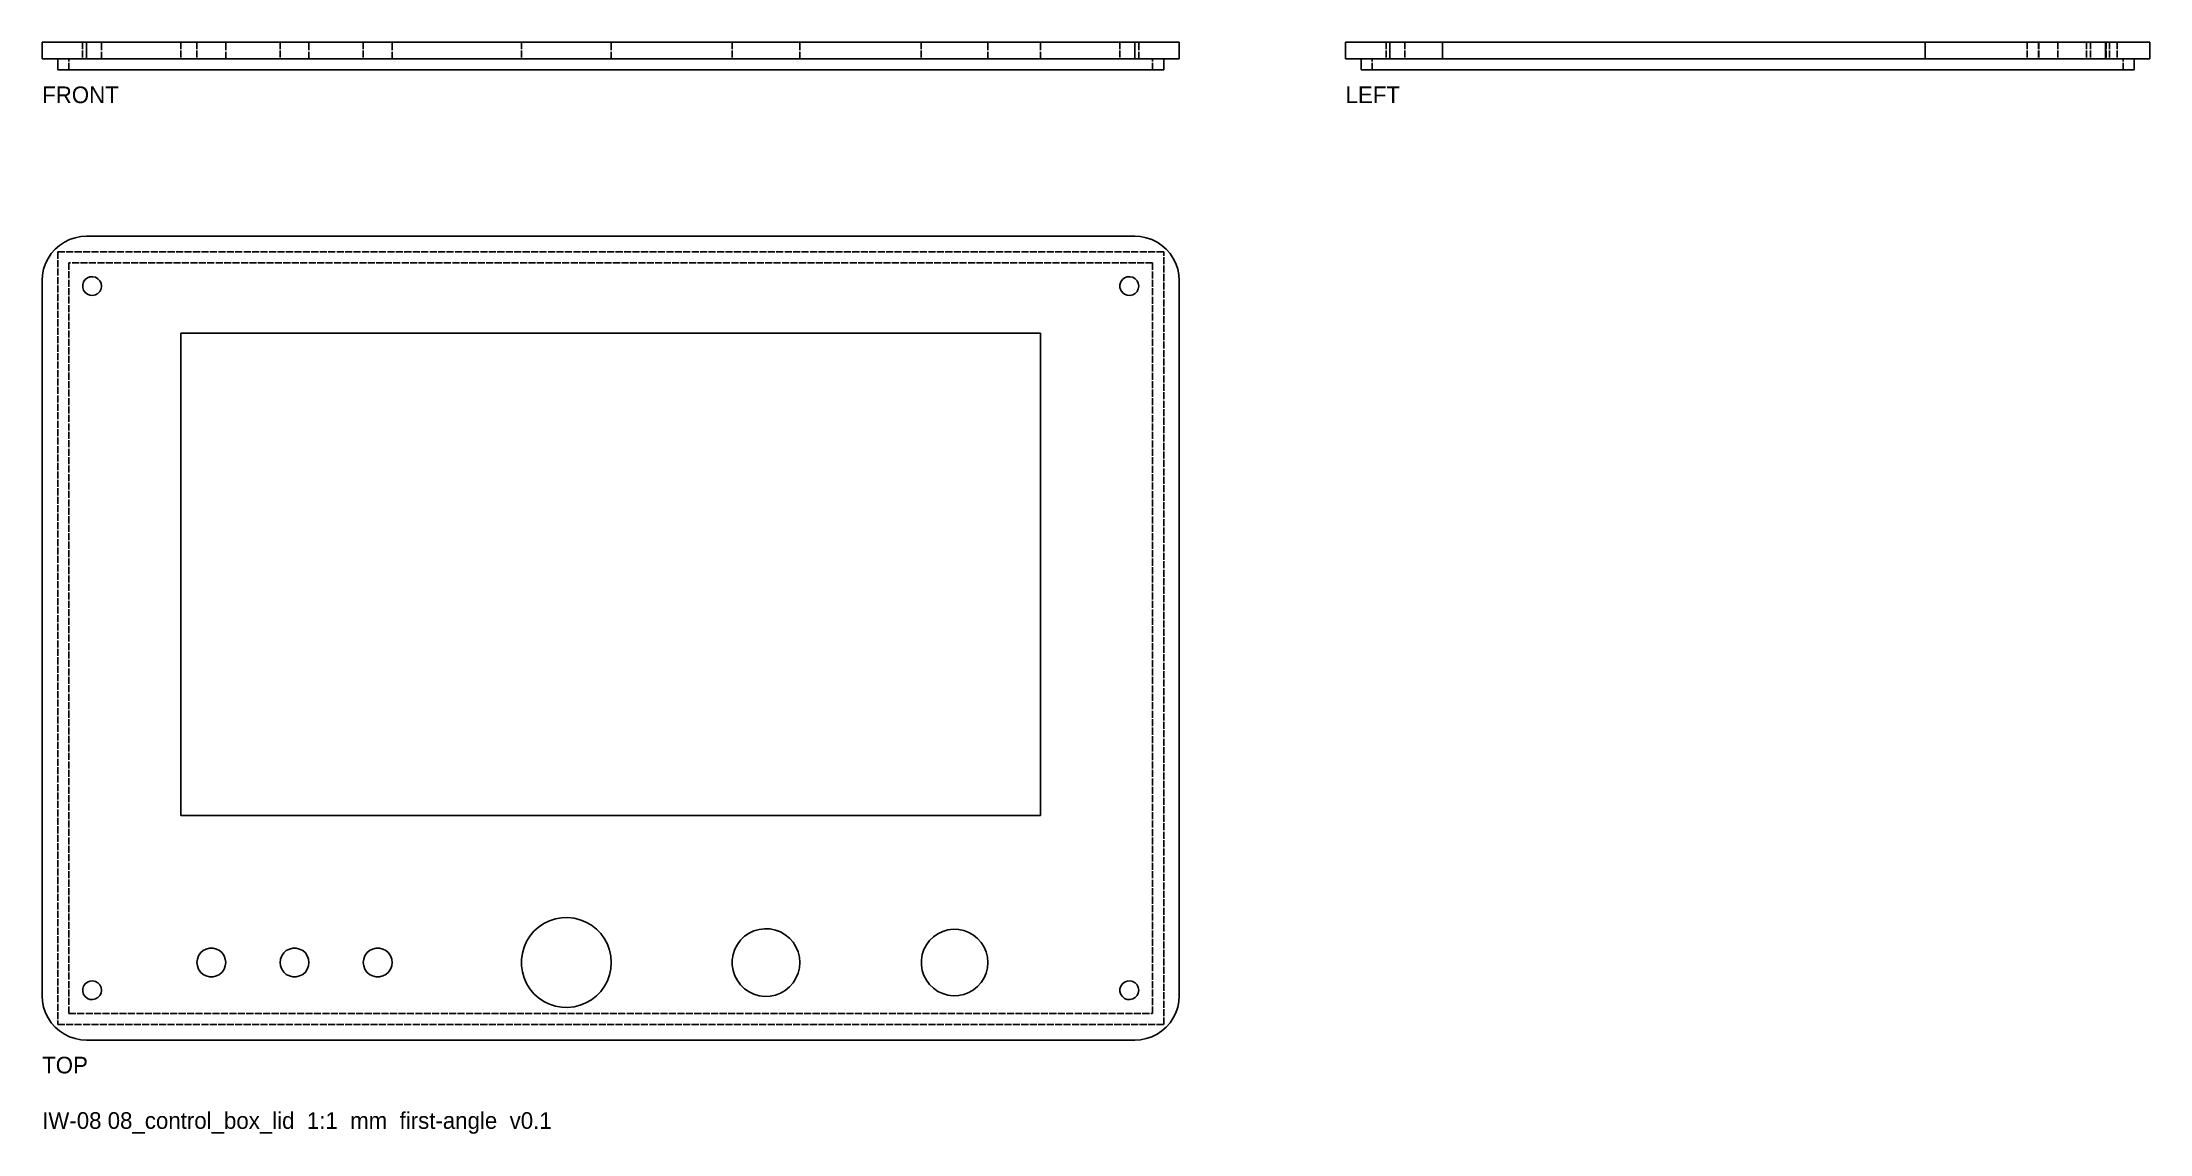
# Model space of a CAD drawing. Header units: millimetres. Extents: x 0 to 380, y -17 to 180.
import ezdxf

# ---------------------------------------------------------------- set-up
doc = ezdxf.new("R2010")
doc.units = ezdxf.units.MM
doc.linetypes.add('DASHED', pattern=[1.524, 1.27, -0.254])
for name, color, linetype in [('HIDDEN', 8, 'DASHED'), ('TEXT', 3, 'Continuous'), ('VISIBLE', 7, 'Continuous')]:
    doc.layers.add(name, color=color, linetype=linetype)

msp = doc.modelspace()

# ---------------------------------------------------------------- linework, layer by layer
at = {"layer": 'HIDDEN'}
for points in [[(0, 177), (0, 180)], [(0, 180), (0.05, 180), (0.2, 180), (0.45, 180), (0.79, 180), (1.23, 180), (1.75, 180), (2.34, 180), (3.01, 180), (3.74, 180), (4.53, 180), (5.36, 180), (6.22, 180), (7.1, 180), (8, 180)], [(10.7, 180), (10.66, 180), (10.53, 180), (10.33, 180), (10.06, 180), (9.74, 180), (9.38, 180), (9, 180), (8.62, 180), (8.26, 180), (7.94, 180), (7.67, 180), (7.47, 180), (7.34, 180), (7.3, 180)], [(7.3, 180), (7.34, 180), (7.47, 180), (7.67, 180), (7.94, 180), (8.26, 180), (8.62, 180), (9, 180), (9.38, 180), (9.74, 180), (10.06, 180), (10.33, 180), (10.53, 180), (10.66, 180), (10.7, 180)], [(10.7, 180), (10.66, 180), (10.53, 180), (10.33, 180), (10.06, 180), (9.74, 180), (9.38, 180), (9, 180), (8.62, 180), (8.26, 180), (7.94, 180), (7.67, 180), (7.47, 180), (7.34, 180), (7.3, 180)], [(7.3, 180), (7.34, 180), (7.47, 180), (7.67, 180), (7.94, 180), (8.26, 180), (8.62, 180), (9, 180), (9.38, 180), (9.74, 180), (10.06, 180), (10.33, 180), (10.53, 180), (10.66, 180), (10.7, 180)], [(7.3, 180), (7.3, 177)], [(7.3, 180), (7.3, 177)], [(8, 180), (197, 180)], [(10.7, 177), (10.7, 180)], [(10.7, 177), (10.7, 180)], [(25, 180), (180, 180)], [(180, 180), (25, 180)], [(25, 180), (25, 177)], [(25, 180), (25, 177)], [(33.1, 180), (33.03, 180), (32.84, 180), (32.53, 180), (32.12, 180), (31.63, 180), (31.08, 180), (30.5, 180), (29.92, 180), (29.37, 180), (28.88, 180), (28.47, 180), (28.16, 180), (27.97, 180), (27.9, 180)], [(27.9, 180), (27.97, 180), (28.16, 180), (28.47, 180), (28.88, 180), (29.37, 180), (29.92, 180), (30.5, 180), (31.08, 180), (31.63, 180), (32.12, 180), (32.53, 180), (32.84, 180), (33.03, 180), (33.1, 180)], [(27.9, 180), (27.9, 177)], [(33.1, 177), (33.1, 180)], [(48.1, 180), (48.03, 180), (47.84, 180), (47.53, 180), (47.12, 180), (46.63, 180), (46.08, 180), (45.5, 180), (44.92, 180), (44.37, 180), (43.88, 180), (43.47, 180), (43.16, 180), (42.97, 180), (42.9, 180)], [(42.9, 180), (42.97, 180), (43.16, 180), (43.47, 180), (43.88, 180), (44.37, 180), (44.92, 180), (45.5, 180), (46.08, 180), (46.63, 180), (47.12, 180), (47.53, 180), (47.84, 180), (48.03, 180), (48.1, 180)], [(42.9, 180), (42.9, 177)], [(48.1, 177), (48.1, 180)], [(63.1, 180), (63.03, 180), (62.84, 180), (62.53, 180), (62.12, 180), (61.63, 180), (61.08, 180), (60.5, 180), (59.92, 180), (59.37, 180), (58.88, 180), (58.47, 180), (58.16, 180), (57.97, 180), (57.9, 180)], [(57.9, 180), (57.97, 180), (58.16, 180), (58.47, 180), (58.88, 180), (59.37, 180), (59.92, 180), (60.5, 180), (61.08, 180), (61.63, 180), (62.12, 180), (62.53, 180), (62.84, 180), (63.03, 180), (63.1, 180)], [(57.9, 180), (57.9, 177)], [(63.1, 177), (63.1, 180)], [(102.6, 180), (102.4, 180), (101.8, 180), (100.83, 180), (99.55, 180), (98.01, 180), (96.3, 180), (94.5, 180), (92.7, 180), (90.99, 180), (89.45, 180), (88.17, 180), (87.2, 180), (86.6, 180), (86.4, 180)], [(86.4, 180), (86.6, 180), (87.2, 180), (88.17, 180), (89.45, 180), (90.99, 180), (92.7, 180), (94.5, 180), (96.3, 180), (98.01, 180), (99.55, 180), (100.83, 180), (101.8, 180), (102.4, 180), (102.6, 180)], [(86.4, 180), (86.4, 177)], [(102.6, 177), (102.6, 180)], [(136.6, 180), (136.45, 180), (136, 180), (135.27, 180), (134.3, 180), (133.15, 180), (131.86, 180), (130.5, 180), (129.14, 180), (127.85, 180), (126.7, 180), (125.73, 180), (125, 180), (124.55, 180), (124.4, 180)], [(124.4, 180), (124.55, 180), (125, 180), (125.73, 180), (126.7, 180), (127.85, 180), (129.14, 180), (130.5, 180), (131.86, 180), (133.15, 180), (134.3, 180), (135.27, 180), (136, 180), (136.45, 180), (136.6, 180)], [(124.4, 180), (124.4, 177)], [(136.6, 177), (136.6, 180)], [(170.5, 180), (170.35, 180), (169.91, 180), (169.19, 180), (168.24, 180), (167.1, 180), (165.84, 180), (164.5, 180), (163.16, 180), (161.9, 180), (160.76, 180), (159.81, 180), (159.09, 180), (158.65, 180), (158.5, 180)], [(158.5, 180), (158.65, 180), (159.09, 180), (159.81, 180), (160.76, 180), (161.9, 180), (163.16, 180), (164.5, 180), (165.84, 180), (167.1, 180), (168.24, 180), (169.19, 180), (169.91, 180), (170.35, 180), (170.5, 180)], [(158.5, 180), (158.5, 177)], [(170.5, 177), (170.5, 180)], [(180, 177), (180, 180)], [(180, 177), (180, 180)], [(197.7, 180), (197.66, 180), (197.53, 180), (197.33, 180), (197.06, 180), (196.74, 180), (196.38, 180), (196, 180), (195.62, 180), (195.26, 180), (194.94, 180), (194.67, 180), (194.47, 180), (194.34, 180), (194.3, 180)], [(194.3, 180), (194.34, 180), (194.47, 180), (194.67, 180), (194.94, 180), (195.26, 180), (195.62, 180), (196, 180), (196.38, 180), (196.74, 180), (197.06, 180), (197.33, 180), (197.53, 180), (197.66, 180), (197.7, 180)], [(197.7, 180), (197.66, 180), (197.53, 180), (197.33, 180), (197.06, 180), (196.74, 180), (196.38, 180), (196, 180), (195.62, 180), (195.26, 180), (194.94, 180), (194.67, 180), (194.47, 180), (194.34, 180), (194.3, 180)], [(194.3, 180), (194.34, 180), (194.47, 180), (194.67, 180), (194.94, 180), (195.26, 180), (195.62, 180), (196, 180), (196.38, 180), (196.74, 180), (197.06, 180), (197.33, 180), (197.53, 180), (197.66, 180), (197.7, 180)], [(194.3, 180), (194.3, 177)], [(194.3, 180), (194.3, 177)], [(205, 180), (204.95, 180), (204.8, 180), (204.55, 180), (204.21, 180), (203.77, 180), (203.25, 180), (202.66, 180), (201.99, 180), (201.26, 180), (200.47, 180), (199.64, 180), (198.78, 180), (197.9, 180), (197, 180)], [(197.7, 177), (197.7, 180)], [(197.7, 177), (197.7, 180)], [(205, 177), (205, 180)], [(243, 180), (242.1, 180), (241.22, 180), (240.36, 180), (239.53, 180), (238.74, 180), (238.01, 180), (237.34, 180), (236.75, 180), (236.23, 180), (235.79, 180), (235.45, 180), (235.2, 180), (235.05, 180), (235, 180)], [(235, 177), (235, 180)], [(245.7, 180), (245.66, 180), (245.53, 180), (245.33, 180), (245.06, 180), (244.74, 180), (244.38, 180), (244, 180), (243.62, 180), (243.26, 180), (242.94, 180), (242.67, 180), (242.47, 180), (242.34, 180), (242.3, 180)], [(242.3, 180), (242.31, 180), (242.34, 180), (242.4, 180), (242.47, 180), (242.56, 180), (242.67, 180), (242.8, 180), (242.94, 180), (243.1, 180), (243.26, 180), (243.44, 180), (243.62, 180), (243.81, 180), (244, 180)], [(245.7, 180), (245.66, 180), (245.53, 180), (245.33, 180), (245.06, 180), (244.74, 180), (244.38, 180), (244, 180), (243.62, 180), (243.26, 180), (242.94, 180), (242.67, 180), (242.47, 180), (242.34, 180), (242.3, 180)], [(242.3, 180), (242.31, 180), (242.34, 180), (242.4, 180), (242.47, 180), (242.56, 180), (242.67, 180), (242.8, 180), (242.94, 180), (243.1, 180), (243.26, 180), (243.44, 180), (243.62, 180), (243.81, 180), (244, 180)], [(242.3, 180), (242.3, 177)], [(242.3, 180), (242.3, 177)], [(372, 180), (243, 180)], [(244, 180), (244.19, 180), (244.38, 180), (244.56, 180), (244.74, 180), (244.9, 180), (245.06, 180), (245.2, 180), (245.33, 180), (245.44, 180), (245.53, 180), (245.6, 180), (245.66, 180), (245.69, 180), (245.7, 180)], [(244, 180), (244.19, 180), (244.38, 180), (244.56, 180), (244.74, 180), (244.9, 180), (245.06, 180), (245.2, 180), (245.33, 180), (245.44, 180), (245.53, 180), (245.6, 180), (245.66, 180), (245.69, 180), (245.7, 180)], [(245.7, 180), (245.7, 177)], [(245.7, 180), (245.7, 177)], [(252.5, 180), (339.5, 180)], [(339.5, 180), (252.5, 180)], [(252.5, 177), (252.5, 180)], [(252.5, 180), (252.5, 177)], [(339.5, 177), (339.5, 180)], [(339.5, 180), (339.5, 177)], [(374.1, 180), (373.9, 180), (373.3, 180), (372.33, 180), (371.05, 180), (369.51, 180), (367.8, 180), (366, 180), (364.2, 180), (362.49, 180), (360.95, 180), (359.67, 180), (358.7, 180), (358.1, 180), (357.9, 180)], [(357.9, 180), (357.95, 180), (358.1, 180), (358.35, 180), (358.7, 180), (359.14, 180), (359.67, 180), (360.27, 180), (360.95, 180), (361.69, 180), (362.49, 180), (363.32, 180), (364.2, 180), (365.09, 180), (366, 180)], [(357.9, 180), (357.9, 177)], [(372.1, 180), (371.95, 180), (371.5, 180), (370.77, 180), (369.8, 180), (368.65, 180), (367.36, 180), (366, 180), (364.64, 180), (363.35, 180), (362.2, 180), (361.23, 180), (360.5, 180), (360.05, 180), (359.9, 180)], [(359.9, 180), (359.94, 180), (360.05, 180), (360.24, 180), (360.5, 180), (360.83, 180), (361.23, 180), (361.69, 180), (362.2, 180), (362.75, 180), (363.35, 180), (363.99, 180), (364.64, 180), (365.32, 180), (366, 180)], [(359.9, 180), (359.9, 177)], [(372, 180), (371.85, 180), (371.41, 180), (370.69, 180), (369.74, 180), (368.6, 180), (367.34, 180), (366, 180), (364.66, 180), (363.4, 180), (362.26, 180), (361.31, 180), (360.59, 180), (360.15, 180), (360, 180)], [(360, 180), (360.04, 180), (360.15, 180), (360.34, 180), (360.59, 180), (360.92, 180), (361.31, 180), (361.76, 180), (362.26, 180), (362.81, 180), (363.4, 180), (364.02, 180), (364.66, 180), (365.33, 180), (366, 180)], [(360, 180), (360, 177)], [(368.6, 180), (368.53, 180), (368.34, 180), (368.03, 180), (367.62, 180), (367.13, 180), (366.58, 180), (366, 180), (365.42, 180), (364.87, 180), (364.38, 180), (363.97, 180), (363.66, 180), (363.47, 180), (363.4, 180)], [(363.4, 180), (363.42, 180), (363.47, 180), (363.55, 180), (363.66, 180), (363.8, 180), (363.97, 180), (364.16, 180), (364.38, 180), (364.62, 180), (364.87, 180), (365.14, 180), (365.42, 180), (365.71, 180), (366, 180)], [(368.6, 180), (368.53, 180), (368.34, 180), (368.03, 180), (367.62, 180), (367.13, 180), (366.58, 180), (366, 180), (365.42, 180), (364.87, 180), (364.38, 180), (363.97, 180), (363.66, 180), (363.47, 180), (363.4, 180)], [(363.4, 180), (363.42, 180), (363.47, 180), (363.55, 180), (363.66, 180), (363.8, 180), (363.97, 180), (364.16, 180), (364.38, 180), (364.62, 180), (364.87, 180), (365.14, 180), (365.42, 180), (365.71, 180), (366, 180)], [(368.6, 180), (368.53, 180), (368.34, 180), (368.03, 180), (367.62, 180), (367.13, 180), (366.58, 180), (366, 180), (365.42, 180), (364.87, 180), (364.38, 180), (363.97, 180), (363.66, 180), (363.47, 180), (363.4, 180)], [(363.4, 180), (363.42, 180), (363.47, 180), (363.55, 180), (363.66, 180), (363.8, 180), (363.97, 180), (364.16, 180), (364.38, 180), (364.62, 180), (364.87, 180), (365.14, 180), (365.42, 180), (365.71, 180), (366, 180)], [(363.4, 180), (363.4, 177)], [(363.4, 180), (363.4, 177)], [(363.4, 180), (363.4, 177)], [(366, 180), (366.29, 180), (366.58, 180), (366.86, 180), (367.13, 180), (367.38, 180), (367.62, 180), (367.84, 180), (368.03, 180), (368.2, 180), (368.34, 180), (368.45, 180), (368.53, 180), (368.58, 180), (368.6, 180)], [(366, 180), (366.29, 180), (366.58, 180), (366.86, 180), (367.13, 180), (367.38, 180), (367.62, 180), (367.84, 180), (368.03, 180), (368.2, 180), (368.34, 180), (368.45, 180), (368.53, 180), (368.58, 180), (368.6, 180)], [(366, 180), (366.29, 180), (366.58, 180), (366.86, 180), (367.13, 180), (367.38, 180), (367.62, 180), (367.84, 180), (368.03, 180), (368.2, 180), (368.34, 180), (368.45, 180), (368.53, 180), (368.58, 180), (368.6, 180)], [(366, 180), (366.91, 180), (367.8, 180), (368.68, 180), (369.51, 180), (370.31, 180), (371.05, 180), (371.73, 180), (372.33, 180), (372.86, 180), (373.3, 180), (373.65, 180), (373.9, 180), (374.05, 180), (374.1, 180)], [(366, 180), (366.68, 180), (367.36, 180), (368.01, 180), (368.65, 180), (369.25, 180), (369.8, 180), (370.31, 180), (370.77, 180), (371.17, 180), (371.5, 180), (371.76, 180), (371.95, 180), (372.06, 180), (372.1, 180)], [(366, 180), (366.67, 180), (367.34, 180), (367.98, 180), (368.6, 180), (369.19, 180), (369.74, 180), (370.24, 180), (370.69, 180), (371.08, 180), (371.41, 180), (371.66, 180), (371.85, 180), (371.96, 180), (372, 180)], [(368.6, 180), (368.6, 177)], [(368.6, 180), (368.6, 177)], [(368.6, 180), (368.6, 177)], [(372.7, 180), (372.66, 180), (372.53, 180), (372.33, 180), (372.06, 180), (371.74, 180), (371.38, 180), (371, 180), (370.62, 180), (370.26, 180), (369.94, 180), (369.67, 180), (369.47, 180), (369.34, 180), (369.3, 180)], [(369.3, 180), (369.31, 180), (369.34, 180), (369.4, 180), (369.47, 180), (369.56, 180), (369.67, 180), (369.8, 180), (369.94, 180), (370.1, 180), (370.26, 180), (370.44, 180), (370.62, 180), (370.81, 180), (371, 180)], [(372.7, 180), (372.66, 180), (372.53, 180), (372.33, 180), (372.06, 180), (371.74, 180), (371.38, 180), (371, 180), (370.62, 180), (370.26, 180), (369.94, 180), (369.67, 180), (369.47, 180), (369.34, 180), (369.3, 180)], [(369.3, 180), (369.31, 180), (369.34, 180), (369.4, 180), (369.47, 180), (369.56, 180), (369.67, 180), (369.8, 180), (369.94, 180), (370.1, 180), (370.26, 180), (370.44, 180), (370.62, 180), (370.81, 180), (371, 180)], [(369.3, 180), (369.3, 177)], [(369.3, 180), (369.3, 177)], [(371, 180), (371.19, 180), (371.38, 180), (371.56, 180), (371.74, 180), (371.9, 180), (372.06, 180), (372.2, 180), (372.33, 180), (372.44, 180), (372.53, 180), (372.6, 180), (372.66, 180), (372.69, 180), (372.7, 180)], [(371, 180), (371.19, 180), (371.38, 180), (371.56, 180), (371.74, 180), (371.9, 180), (372.06, 180), (372.2, 180), (372.33, 180), (372.44, 180), (372.53, 180), (372.6, 180), (372.66, 180), (372.69, 180), (372.7, 180)], [(372, 180), (372.9, 180), (373.78, 180), (374.64, 180), (375.47, 180), (376.26, 180), (376.99, 180), (377.66, 180), (378.25, 180), (378.77, 180), (379.21, 180), (379.55, 180), (379.8, 180), (379.95, 180), (380, 180)], [(372, 180), (372, 177)], [(372.1, 180), (372.1, 177)], [(372.7, 180), (372.7, 177)], [(372.7, 180), (372.7, 177)], [(374.1, 180), (374.1, 177)], [(380, 177), (380, 180)], [(0, 177), (0.05, 177), (0.2, 177), (0.45, 177), (0.79, 177), (1.23, 177), (1.75, 177), (2.34, 177), (3.01, 177), (3.74, 177), (4.53, 177), (5.36, 177), (6.22, 177), (7.1, 177), (8, 177)], [(2.8, 177), (202.2, 177)], [(202.2, 177), (2.8, 177)], [(2.8, 175), (2.8, 177)], [(202.2, 175), (2.8, 175)], [(200.2, 177), (4.8, 177)], [(4.8, 177), (200.2, 177)], [(4.8, 175), (4.8, 177)], [(4.8, 175), (4.8, 177)], [(4.8, 175), (200.2, 175)], [(200.2, 175), (4.8, 175)], [(10.7, 177), (10.66, 177), (10.53, 177), (10.33, 177), (10.06, 177), (9.74, 177), (9.38, 177), (9, 177), (8.62, 177), (8.26, 177), (7.94, 177), (7.67, 177), (7.47, 177), (7.34, 177), (7.3, 177)], [(7.3, 177), (7.34, 177), (7.47, 177), (7.67, 177), (7.94, 177), (8.26, 177), (8.62, 177), (9, 177), (9.38, 177), (9.74, 177), (10.06, 177), (10.33, 177), (10.53, 177), (10.66, 177), (10.7, 177)], [(10.7, 177), (10.66, 177), (10.53, 177), (10.33, 177), (10.06, 177), (9.74, 177), (9.38, 177), (9, 177), (8.62, 177), (8.26, 177), (7.94, 177), (7.67, 177), (7.47, 177), (7.34, 177), (7.3, 177)], [(7.3, 177), (7.34, 177), (7.47, 177), (7.67, 177), (7.94, 177), (8.26, 177), (8.62, 177), (9, 177), (9.38, 177), (9.74, 177), (10.06, 177), (10.33, 177), (10.53, 177), (10.66, 177), (10.7, 177)], [(8, 177), (197, 177)], [(25, 177), (180, 177)], [(180, 177), (25, 177)], [(33.1, 177), (33.03, 177), (32.84, 177), (32.53, 177), (32.12, 177), (31.63, 177), (31.08, 177), (30.5, 177), (29.92, 177), (29.37, 177), (28.88, 177), (28.47, 177), (28.16, 177), (27.97, 177), (27.9, 177)], [(27.9, 177), (27.97, 177), (28.16, 177), (28.47, 177), (28.88, 177), (29.37, 177), (29.92, 177), (30.5, 177), (31.08, 177), (31.63, 177), (32.12, 177), (32.53, 177), (32.84, 177), (33.03, 177), (33.1, 177)], [(48.1, 177), (48.03, 177), (47.84, 177), (47.53, 177), (47.12, 177), (46.63, 177), (46.08, 177), (45.5, 177), (44.92, 177), (44.37, 177), (43.88, 177), (43.47, 177), (43.16, 177), (42.97, 177), (42.9, 177)], [(42.9, 177), (42.97, 177), (43.16, 177), (43.47, 177), (43.88, 177), (44.37, 177), (44.92, 177), (45.5, 177), (46.08, 177), (46.63, 177), (47.12, 177), (47.53, 177), (47.84, 177), (48.03, 177), (48.1, 177)], [(63.1, 177), (63.03, 177), (62.84, 177), (62.53, 177), (62.12, 177), (61.63, 177), (61.08, 177), (60.5, 177), (59.92, 177), (59.37, 177), (58.88, 177), (58.47, 177), (58.16, 177), (57.97, 177), (57.9, 177)], [(57.9, 177), (57.97, 177), (58.16, 177), (58.47, 177), (58.88, 177), (59.37, 177), (59.92, 177), (60.5, 177), (61.08, 177), (61.63, 177), (62.12, 177), (62.53, 177), (62.84, 177), (63.03, 177), (63.1, 177)], [(102.6, 177), (102.4, 177), (101.8, 177), (100.83, 177), (99.55, 177), (98.01, 177), (96.3, 177), (94.5, 177), (92.7, 177), (90.99, 177), (89.45, 177), (88.17, 177), (87.2, 177), (86.6, 177), (86.4, 177)], [(86.4, 177), (86.6, 177), (87.2, 177), (88.17, 177), (89.45, 177), (90.99, 177), (92.7, 177), (94.5, 177), (96.3, 177), (98.01, 177), (99.55, 177), (100.83, 177), (101.8, 177), (102.4, 177), (102.6, 177)], [(136.6, 177), (136.45, 177), (136, 177), (135.27, 177), (134.3, 177), (133.15, 177), (131.86, 177), (130.5, 177), (129.14, 177), (127.85, 177), (126.7, 177), (125.73, 177), (125, 177), (124.55, 177), (124.4, 177)], [(124.4, 177), (124.55, 177), (125, 177), (125.73, 177), (126.7, 177), (127.85, 177), (129.14, 177), (130.5, 177), (131.86, 177), (133.15, 177), (134.3, 177), (135.27, 177), (136, 177), (136.45, 177), (136.6, 177)], [(170.5, 177), (170.35, 177), (169.91, 177), (169.19, 177), (168.24, 177), (167.1, 177), (165.84, 177), (164.5, 177), (163.16, 177), (161.9, 177), (160.76, 177), (159.81, 177), (159.09, 177), (158.65, 177), (158.5, 177)], [(158.5, 177), (158.65, 177), (159.09, 177), (159.81, 177), (160.76, 177), (161.9, 177), (163.16, 177), (164.5, 177), (165.84, 177), (167.1, 177), (168.24, 177), (169.19, 177), (169.91, 177), (170.35, 177), (170.5, 177)], [(197.7, 177), (197.66, 177), (197.53, 177), (197.33, 177), (197.06, 177), (196.74, 177), (196.38, 177), (196, 177), (195.62, 177), (195.26, 177), (194.94, 177), (194.67, 177), (194.47, 177), (194.34, 177), (194.3, 177)], [(194.3, 177), (194.34, 177), (194.47, 177), (194.67, 177), (194.94, 177), (195.26, 177), (195.62, 177), (196, 177), (196.38, 177), (196.74, 177), (197.06, 177), (197.33, 177), (197.53, 177), (197.66, 177), (197.7, 177)], [(197.7, 177), (197.66, 177), (197.53, 177), (197.33, 177), (197.06, 177), (196.74, 177), (196.38, 177), (196, 177), (195.62, 177), (195.26, 177), (194.94, 177), (194.67, 177), (194.47, 177), (194.34, 177), (194.3, 177)], [(194.3, 177), (194.34, 177), (194.47, 177), (194.67, 177), (194.94, 177), (195.26, 177), (195.62, 177), (196, 177), (196.38, 177), (196.74, 177), (197.06, 177), (197.33, 177), (197.53, 177), (197.66, 177), (197.7, 177)], [(205, 177), (204.95, 177), (204.8, 177), (204.55, 177), (204.21, 177), (203.77, 177), (203.25, 177), (202.66, 177), (201.99, 177), (201.26, 177), (200.47, 177), (199.64, 177), (198.78, 177), (197.9, 177), (197, 177)], [(200.2, 175), (200.2, 177)], [(200.2, 175), (200.2, 177)], [(202.2, 175), (202.2, 177)], [(243, 177), (242.1, 177), (241.22, 177), (240.36, 177), (239.53, 177), (238.74, 177), (238.01, 177), (237.34, 177), (236.75, 177), (236.23, 177), (235.79, 177), (235.45, 177), (235.2, 177), (235.05, 177), (235, 177)], [(377.2, 177), (237.8, 177)], [(237.8, 177), (377.2, 177)], [(237.8, 175), (237.8, 177)], [(377.2, 175), (237.8, 175)], [(239.8, 177), (375.2, 177)], [(375.2, 177), (239.8, 177)], [(239.8, 175), (239.8, 177)], [(239.8, 175), (239.8, 177)], [(375.2, 175), (239.8, 175)], [(239.8, 175), (375.2, 175)], [(244, 177), (243.81, 177), (243.62, 177), (243.44, 177), (243.26, 177), (243.1, 177), (242.94, 177), (242.8, 177), (242.67, 177), (242.56, 177), (242.47, 177), (242.4, 177), (242.34, 177), (242.31, 177), (242.3, 177)], [(242.3, 177), (242.34, 177), (242.47, 177), (242.67, 177), (242.94, 177), (243.26, 177), (243.62, 177), (244, 177), (244.38, 177), (244.74, 177), (245.06, 177), (245.33, 177), (245.53, 177), (245.66, 177), (245.7, 177)], [(244, 177), (243.81, 177), (243.62, 177), (243.44, 177), (243.26, 177), (243.1, 177), (242.94, 177), (242.8, 177), (242.67, 177), (242.56, 177), (242.47, 177), (242.4, 177), (242.34, 177), (242.31, 177), (242.3, 177)], [(242.3, 177), (242.34, 177), (242.47, 177), (242.67, 177), (242.94, 177), (243.26, 177), (243.62, 177), (244, 177), (244.38, 177), (244.74, 177), (245.06, 177), (245.33, 177), (245.53, 177), (245.66, 177), (245.7, 177)], [(372, 177), (243, 177)], [(245.7, 177), (245.69, 177), (245.66, 177), (245.6, 177), (245.53, 177), (245.44, 177), (245.33, 177), (245.2, 177), (245.06, 177), (244.9, 177), (244.74, 177), (244.56, 177), (244.38, 177), (244.19, 177), (244, 177)], [(245.7, 177), (245.69, 177), (245.66, 177), (245.6, 177), (245.53, 177), (245.44, 177), (245.33, 177), (245.2, 177), (245.06, 177), (244.9, 177), (244.74, 177), (244.56, 177), (244.38, 177), (244.19, 177), (244, 177)], [(252.5, 177), (339.5, 177)], [(339.5, 177), (252.5, 177)], [(366, 177), (365.09, 177), (364.2, 177), (363.32, 177), (362.49, 177), (361.69, 177), (360.95, 177), (360.27, 177), (359.67, 177), (359.14, 177), (358.7, 177), (358.35, 177), (358.1, 177), (357.95, 177), (357.9, 177)], [(357.9, 177), (358.1, 177), (358.7, 177), (359.67, 177), (360.95, 177), (362.49, 177), (364.2, 177), (366, 177), (367.8, 177), (369.51, 177), (371.05, 177), (372.33, 177), (373.3, 177), (373.9, 177), (374.1, 177)], [(366, 177), (365.32, 177), (364.64, 177), (363.99, 177), (363.35, 177), (362.75, 177), (362.2, 177), (361.69, 177), (361.23, 177), (360.83, 177), (360.5, 177), (360.24, 177), (360.05, 177), (359.94, 177), (359.9, 177)], [(359.9, 177), (360.05, 177), (360.5, 177), (361.23, 177), (362.2, 177), (363.35, 177), (364.64, 177), (366, 177), (367.36, 177), (368.65, 177), (369.8, 177), (370.77, 177), (371.5, 177), (371.95, 177), (372.1, 177)], [(366, 177), (365.33, 177), (364.66, 177), (364.02, 177), (363.4, 177), (362.81, 177), (362.26, 177), (361.76, 177), (361.31, 177), (360.92, 177), (360.59, 177), (360.34, 177), (360.15, 177), (360.04, 177), (360, 177)], [(360, 177), (360.15, 177), (360.59, 177), (361.31, 177), (362.26, 177), (363.4, 177), (364.66, 177), (366, 177), (367.34, 177), (368.6, 177), (369.74, 177), (370.69, 177), (371.41, 177), (371.85, 177), (372, 177)], [(366, 177), (365.71, 177), (365.42, 177), (365.14, 177), (364.87, 177), (364.62, 177), (364.38, 177), (364.16, 177), (363.97, 177), (363.8, 177), (363.66, 177), (363.55, 177), (363.47, 177), (363.42, 177), (363.4, 177)], [(363.4, 177), (363.47, 177), (363.66, 177), (363.97, 177), (364.38, 177), (364.87, 177), (365.42, 177), (366, 177), (366.58, 177), (367.13, 177), (367.62, 177), (368.03, 177), (368.34, 177), (368.53, 177), (368.6, 177)], [(366, 177), (365.71, 177), (365.42, 177), (365.14, 177), (364.87, 177), (364.62, 177), (364.38, 177), (364.16, 177), (363.97, 177), (363.8, 177), (363.66, 177), (363.55, 177), (363.47, 177), (363.42, 177), (363.4, 177)], [(363.4, 177), (363.47, 177), (363.66, 177), (363.97, 177), (364.38, 177), (364.87, 177), (365.42, 177), (366, 177), (366.58, 177), (367.13, 177), (367.62, 177), (368.03, 177), (368.34, 177), (368.53, 177), (368.6, 177)], [(366, 177), (365.71, 177), (365.42, 177), (365.14, 177), (364.87, 177), (364.62, 177), (364.38, 177), (364.16, 177), (363.97, 177), (363.8, 177), (363.66, 177), (363.55, 177), (363.47, 177), (363.42, 177), (363.4, 177)], [(363.4, 177), (363.47, 177), (363.66, 177), (363.97, 177), (364.38, 177), (364.87, 177), (365.42, 177), (366, 177), (366.58, 177), (367.13, 177), (367.62, 177), (368.03, 177), (368.34, 177), (368.53, 177), (368.6, 177)], [(368.6, 177), (368.58, 177), (368.53, 177), (368.45, 177), (368.34, 177), (368.2, 177), (368.03, 177), (367.84, 177), (367.62, 177), (367.38, 177), (367.13, 177), (366.86, 177), (366.58, 177), (366.29, 177), (366, 177)], [(368.6, 177), (368.58, 177), (368.53, 177), (368.45, 177), (368.34, 177), (368.2, 177), (368.03, 177), (367.84, 177), (367.62, 177), (367.38, 177), (367.13, 177), (366.86, 177), (366.58, 177), (366.29, 177), (366, 177)], [(368.6, 177), (368.58, 177), (368.53, 177), (368.45, 177), (368.34, 177), (368.2, 177), (368.03, 177), (367.84, 177), (367.62, 177), (367.38, 177), (367.13, 177), (366.86, 177), (366.58, 177), (366.29, 177), (366, 177)], [(374.1, 177), (374.05, 177), (373.9, 177), (373.65, 177), (373.3, 177), (372.86, 177), (372.33, 177), (371.73, 177), (371.05, 177), (370.31, 177), (369.51, 177), (368.68, 177), (367.8, 177), (366.91, 177), (366, 177)], [(372.1, 177), (372.06, 177), (371.95, 177), (371.76, 177), (371.5, 177), (371.17, 177), (370.77, 177), (370.31, 177), (369.8, 177), (369.25, 177), (368.65, 177), (368.01, 177), (367.36, 177), (366.68, 177), (366, 177)], [(372, 177), (371.96, 177), (371.85, 177), (371.66, 177), (371.41, 177), (371.08, 177), (370.69, 177), (370.24, 177), (369.74, 177), (369.19, 177), (368.6, 177), (367.98, 177), (367.34, 177), (366.67, 177), (366, 177)], [(371, 177), (370.81, 177), (370.62, 177), (370.44, 177), (370.26, 177), (370.1, 177), (369.94, 177), (369.8, 177), (369.67, 177), (369.56, 177), (369.47, 177), (369.4, 177), (369.34, 177), (369.31, 177), (369.3, 177)], [(369.3, 177), (369.34, 177), (369.47, 177), (369.67, 177), (369.94, 177), (370.26, 177), (370.62, 177), (371, 177), (371.38, 177), (371.74, 177), (372.06, 177), (372.33, 177), (372.53, 177), (372.66, 177), (372.7, 177)], [(371, 177), (370.81, 177), (370.62, 177), (370.44, 177), (370.26, 177), (370.1, 177), (369.94, 177), (369.8, 177), (369.67, 177), (369.56, 177), (369.47, 177), (369.4, 177), (369.34, 177), (369.31, 177), (369.3, 177)], [(369.3, 177), (369.34, 177), (369.47, 177), (369.67, 177), (369.94, 177), (370.26, 177), (370.62, 177), (371, 177), (371.38, 177), (371.74, 177), (372.06, 177), (372.33, 177), (372.53, 177), (372.66, 177), (372.7, 177)], [(372.7, 177), (372.69, 177), (372.66, 177), (372.6, 177), (372.53, 177), (372.44, 177), (372.33, 177), (372.2, 177), (372.06, 177), (371.9, 177), (371.74, 177), (371.56, 177), (371.38, 177), (371.19, 177), (371, 177)], [(372.7, 177), (372.69, 177), (372.66, 177), (372.6, 177), (372.53, 177), (372.44, 177), (372.33, 177), (372.2, 177), (372.06, 177), (371.9, 177), (371.74, 177), (371.56, 177), (371.38, 177), (371.19, 177), (371, 177)], [(372, 177), (372.9, 177), (373.78, 177), (374.64, 177), (375.47, 177), (376.26, 177), (376.99, 177), (377.66, 177), (378.25, 177), (378.77, 177), (379.21, 177), (379.55, 177), (379.8, 177), (379.95, 177), (380, 177)], [(375.2, 175), (375.2, 177)], [(375.2, 175), (375.2, 177)], [(377.2, 175), (377.2, 177)], [(0, 137), (0.07, 138.04), (0.27, 139.07), (0.61, 140.06), (1.07, 141), (1.65, 141.87), (2.34, 142.66), (3.13, 143.35), (4, 143.93), (4.94, 144.39), (5.93, 144.73), (6.96, 144.93), (8, 145)], [(8, 145), (197, 145)], [(205, 137), (204.93, 138.04), (204.73, 139.07), (204.39, 140.06), (203.93, 141), (203.35, 141.87), (202.66, 142.66), (201.87, 143.35), (201, 143.93), (200.06, 144.39), (199.07, 144.73), (198.04, 144.93), (197, 145)], [(202.2, 142.2), (2.8, 142.2)], [(2.8, 142.2), (2.8, 2.8)], [(202.2, 142.2), (2.8, 142.2)], [(2.8, 142.2), (2.8, 2.8)], [(202.2, 2.8), (202.2, 142.2)], [(202.2, 2.8), (202.2, 142.2)], [(0, 8), (0, 137)], [(4.8, 140.2), (4.8, 4.8)], [(200.2, 140.2), (4.8, 140.2)], [(200.2, 140.2), (4.8, 140.2)], [(4.8, 140.2), (4.8, 4.8)], [(10.7, 136), (10.62, 136.5), (10.4, 136.96), (10.06, 137.33), (9.62, 137.58), (9.13, 137.7), (8.62, 137.66), (8.15, 137.47), (7.75, 137.16), (7.47, 136.74), (7.32, 136.25), (7.32, 135.75), (7.47, 135.26), (7.75, 134.84), (8.15, 134.53), (8.62, 134.34), (9.13, 134.3), (9.62, 134.42), (10.06, 134.67), (10.4, 135.04), (10.62, 135.5), (10.7, 136)], [(197.7, 136), (197.62, 136.5), (197.4, 136.96), (197.06, 137.33), (196.62, 137.58), (196.13, 137.7), (195.62, 137.66), (195.15, 137.47), (194.75, 137.16), (194.47, 136.74), (194.32, 136.25), (194.32, 135.75), (194.47, 135.26), (194.75, 134.84), (195.15, 134.53), (195.62, 134.34), (196.13, 134.3), (196.62, 134.42), (197.06, 134.67), (197.4, 135.04), (197.62, 135.5), (197.7, 136)], [(200.2, 4.8), (200.2, 140.2)], [(200.2, 4.8), (200.2, 140.2)], [(205, 8), (205, 137)], [(25, 127.5), (180, 127.5)], [(25, 40.5), (25, 127.5)], [(180, 127.5), (180, 40.5)], [(180, 40.5), (25, 40.5)], [(102.6, 14), (102.52, 15.13), (102.29, 16.23), (101.9, 17.29), (101.37, 18.29), (100.7, 19.21), (99.92, 20.02), (99.03, 20.72), (98.05, 21.28), (97, 21.7), (95.91, 21.98), (94.78, 22.1), (93.65, 22.06), (92.54, 21.86), (91.47, 21.51), (90.45, 21.01), (89.51, 20.38), (88.67, 19.63), (87.95, 18.76), (87.35, 17.8), (86.89, 16.77), (86.58, 15.68), (86.42, 14.57), (86.42, 13.43), (86.58, 12.32), (86.89, 11.23), (87.35, 10.2), (87.95, 9.24), (88.67, 8.37), (89.51, 7.62), (90.45, 6.99), (91.47, 6.49), (92.54, 6.14), (93.65, 5.94), (94.78, 5.9), (95.91, 6.02), (97, 6.3), (98.05, 6.72), (99.03, 7.28), (99.92, 7.98), (100.7, 8.79), (101.37, 9.71), (101.9, 10.71), (102.29, 11.77), (102.52, 12.87), (102.6, 14)], [(136.6, 14), (136.52, 14.98), (136.29, 15.93), (135.9, 16.83), (135.38, 17.66), (134.73, 18.4), (133.97, 19.02), (133.12, 19.51), (132.2, 19.86), (131.24, 20.06), (130.25, 20.1), (129.28, 19.98), (128.34, 19.7), (127.45, 19.28), (126.64, 18.73), (125.93, 18.05), (125.34, 17.26), (124.89, 16.39), (124.58, 15.46), (124.42, 14.49), (124.42, 13.51), (124.58, 12.54), (124.89, 11.61), (125.34, 10.74), (125.93, 9.95), (126.64, 9.27), (127.45, 8.72), (128.34, 8.3), (129.28, 8.02), (130.25, 7.9), (131.24, 7.94), (132.2, 8.14), (133.12, 8.49), (133.97, 8.98), (134.73, 9.6), (135.38, 10.34), (135.9, 11.17), (136.29, 12.07), (136.52, 13.02), (136.6, 14)], [(170.5, 14), (170.42, 14.96), (170.19, 15.9), (169.81, 16.79), (169.3, 17.6), (168.66, 18.33), (167.91, 18.94), (167.07, 19.42), (166.17, 19.76), (165.22, 19.96), (164.26, 20), (163.3, 19.88), (162.37, 19.61), (161.5, 19.2), (160.71, 18.65), (160.01, 17.98), (159.43, 17.21), (158.98, 16.35), (158.67, 15.44), (158.52, 14.48), (158.52, 13.52), (158.67, 12.56), (158.98, 11.65), (159.43, 10.79), (160.01, 10.02), (160.71, 9.35), (161.5, 8.8), (162.37, 8.39), (163.3, 8.12), (164.26, 8), (165.22, 8.04), (166.17, 8.24), (167.07, 8.58), (167.91, 9.06), (168.66, 9.67), (169.3, 10.4), (169.81, 11.21), (170.19, 12.1), (170.42, 13.04), (170.5, 14)], [(33.1, 14), (33.02, 14.62), (32.8, 15.21), (32.45, 15.72), (31.98, 16.14), (31.42, 16.43), (30.81, 16.58), (30.19, 16.58), (29.58, 16.43), (29.02, 16.14), (28.55, 15.72), (28.2, 15.21), (27.98, 14.62), (27.9, 14), (27.98, 13.38), (28.2, 12.79), (28.55, 12.28), (29.02, 11.86), (29.58, 11.57), (30.19, 11.42), (30.81, 11.42), (31.42, 11.57), (31.98, 11.86), (32.45, 12.28), (32.8, 12.79), (33.02, 13.38), (33.1, 14)], [(48.1, 14), (48.02, 14.62), (47.8, 15.21), (47.45, 15.72), (46.98, 16.14), (46.42, 16.43), (45.81, 16.58), (45.19, 16.58), (44.58, 16.43), (44.02, 16.14), (43.55, 15.72), (43.2, 15.21), (42.98, 14.62), (42.9, 14), (42.98, 13.38), (43.2, 12.79), (43.55, 12.28), (44.02, 11.86), (44.58, 11.57), (45.19, 11.42), (45.81, 11.42), (46.42, 11.57), (46.98, 11.86), (47.45, 12.28), (47.8, 12.79), (48.02, 13.38), (48.1, 14)], [(63.1, 14), (63.02, 14.62), (62.8, 15.21), (62.45, 15.72), (61.98, 16.14), (61.42, 16.43), (60.81, 16.58), (60.19, 16.58), (59.58, 16.43), (59.02, 16.14), (58.55, 15.72), (58.2, 15.21), (57.98, 14.62), (57.9, 14), (57.98, 13.38), (58.2, 12.79), (58.55, 12.28), (59.02, 11.86), (59.58, 11.57), (60.19, 11.42), (60.81, 11.42), (61.42, 11.57), (61.98, 11.86), (62.45, 12.28), (62.8, 12.79), (63.02, 13.38), (63.1, 14)], [(0, 8), (0.07, 6.96), (0.27, 5.93), (0.61, 4.94), (1.07, 4), (1.65, 3.13), (2.34, 2.34), (3.13, 1.65), (4, 1.07), (4.94, 0.61), (5.93, 0.27), (6.96, 0.07), (8, 0)], [(10.7, 9), (10.62, 9.5), (10.4, 9.96), (10.06, 10.33), (9.62, 10.58), (9.13, 10.7), (8.62, 10.66), (8.15, 10.47), (7.75, 10.16), (7.47, 9.74), (7.32, 9.25), (7.32, 8.75), (7.47, 8.26), (7.75, 7.84), (8.15, 7.53), (8.62, 7.34), (9.13, 7.3), (9.62, 7.42), (10.06, 7.67), (10.4, 8.04), (10.62, 8.5), (10.7, 9)], [(197.7, 9), (197.62, 9.5), (197.4, 9.96), (197.06, 10.33), (196.62, 10.58), (196.13, 10.7), (195.62, 10.66), (195.15, 10.47), (194.75, 10.16), (194.47, 9.74), (194.32, 9.25), (194.32, 8.75), (194.47, 8.26), (194.75, 7.84), (195.15, 7.53), (195.62, 7.34), (196.13, 7.3), (196.62, 7.42), (197.06, 7.67), (197.4, 8.04), (197.62, 8.5), (197.7, 9)], [(205, 8), (204.93, 6.96), (204.73, 5.93), (204.39, 4.94), (203.93, 4), (203.35, 3.13), (202.66, 2.34), (201.87, 1.65), (201, 1.07), (200.06, 0.61), (199.07, 0.27), (198.04, 0.07), (197, 0)], [(4.8, 4.8), (200.2, 4.8)], [(4.8, 4.8), (200.2, 4.8)], [(2.8, 2.8), (202.2, 2.8)], [(2.8, 2.8), (202.2, 2.8)], [(8, 0), (197, 0)]]:
    msp.add_lwpolyline(points, dxfattribs=at)
at = {"layer": 'VISIBLE'}
for points in [[(0, 177), (0, 180)], [(0, 180), (0.05, 180), (0.2, 180), (0.45, 180), (0.79, 180), (1.23, 180), (1.75, 180), (2.34, 180), (3.01, 180), (3.74, 180), (4.53, 180), (5.36, 180), (6.22, 180), (7.1, 180), (8, 180)], [(8, 180), (197, 180)], [(8, 177), (8, 180)], [(205, 180), (204.95, 180), (204.8, 180), (204.55, 180), (204.21, 180), (203.77, 180), (203.25, 180), (202.66, 180), (201.99, 180), (201.26, 180), (200.47, 180), (199.64, 180), (198.78, 180), (197.9, 180), (197, 180)], [(197, 177), (197, 180)], [(205, 177), (205, 180)], [(243, 180), (242.1, 180), (241.22, 180), (240.36, 180), (239.53, 180), (238.74, 180), (238.01, 180), (237.34, 180), (236.75, 180), (236.23, 180), (235.79, 180), (235.45, 180), (235.2, 180), (235.05, 180), (235, 180)], [(235, 177), (235, 180)], [(372, 180), (243, 180)], [(243, 177), (243, 180)], [(372, 180), (372.9, 180), (373.78, 180), (374.64, 180), (375.47, 180), (376.26, 180), (376.99, 180), (377.66, 180), (378.25, 180), (378.77, 180), (379.21, 180), (379.55, 180), (379.8, 180), (379.95, 180), (380, 180)], [(372, 177), (372, 180)], [(380, 177), (380, 180)], [(0, 177), (0.05, 177), (0.2, 177), (0.45, 177), (0.79, 177), (1.23, 177), (1.75, 177), (2.34, 177), (3.01, 177), (3.74, 177), (4.53, 177), (5.36, 177), (6.22, 177), (7.1, 177), (8, 177)], [(2.8, 175), (2.8, 177)], [(2.8, 175), (202.2, 175)], [(8, 177), (197, 177)], [(205, 177), (204.95, 177), (204.8, 177), (204.55, 177), (204.21, 177), (203.77, 177), (203.25, 177), (202.66, 177), (201.99, 177), (201.26, 177), (200.47, 177), (199.64, 177), (198.78, 177), (197.9, 177), (197, 177)], [(202.2, 175), (202.2, 177)], [(243, 177), (242.1, 177), (241.22, 177), (240.36, 177), (239.53, 177), (238.74, 177), (238.01, 177), (237.34, 177), (236.75, 177), (236.23, 177), (235.79, 177), (235.45, 177), (235.2, 177), (235.05, 177), (235, 177)], [(237.8, 175), (237.8, 177)], [(237.8, 175), (377.2, 175)], [(372, 177), (243, 177)], [(372, 177), (372.9, 177), (373.78, 177), (374.64, 177), (375.47, 177), (376.26, 177), (376.99, 177), (377.66, 177), (378.25, 177), (378.77, 177), (379.21, 177), (379.55, 177), (379.8, 177), (379.95, 177), (380, 177)], [(377.2, 175), (377.2, 177)], [(0, 137), (0.07, 138.04), (0.27, 139.07), (0.61, 140.06), (1.07, 141), (1.65, 141.87), (2.34, 142.66), (3.13, 143.35), (4, 143.93), (4.94, 144.39), (5.93, 144.73), (6.96, 144.93), (8, 145)], [(8, 145), (197, 145)], [(205, 137), (204.93, 138.04), (204.73, 139.07), (204.39, 140.06), (203.93, 141), (203.35, 141.87), (202.66, 142.66), (201.87, 143.35), (201, 143.93), (200.06, 144.39), (199.07, 144.73), (198.04, 144.93), (197, 145)], [(0, 8), (0, 137)], [(10.7, 136), (10.62, 135.5), (10.4, 135.04), (10.06, 134.67), (9.62, 134.42), (9.13, 134.3), (8.62, 134.34), (8.15, 134.53), (7.75, 134.84), (7.47, 135.26), (7.32, 135.75), (7.32, 136.25), (7.47, 136.74), (7.75, 137.16), (8.15, 137.47), (8.62, 137.66), (9.13, 137.7), (9.62, 137.58), (10.06, 137.33), (10.4, 136.96), (10.62, 136.5), (10.7, 136)], [(197.7, 136), (197.62, 135.5), (197.4, 135.04), (197.06, 134.67), (196.62, 134.42), (196.13, 134.3), (195.62, 134.34), (195.15, 134.53), (194.75, 134.84), (194.47, 135.26), (194.32, 135.75), (194.32, 136.25), (194.47, 136.74), (194.75, 137.16), (195.15, 137.47), (195.62, 137.66), (196.13, 137.7), (196.62, 137.58), (197.06, 137.33), (197.4, 136.96), (197.62, 136.5), (197.7, 136)], [(205, 8), (205, 137)], [(25, 127.5), (180, 127.5)], [(25, 40.5), (25, 127.5)], [(180, 127.5), (180, 40.5)], [(180, 40.5), (25, 40.5)], [(102.6, 14), (102.52, 12.87), (102.29, 11.77), (101.9, 10.71), (101.37, 9.71), (100.7, 8.79), (99.92, 7.98), (99.03, 7.28), (98.05, 6.72), (97, 6.3), (95.91, 6.02), (94.78, 5.9), (93.65, 5.94), (92.54, 6.14), (91.47, 6.49), (90.45, 6.99), (89.51, 7.62), (88.67, 8.37), (87.95, 9.24), (87.35, 10.2), (86.89, 11.23), (86.58, 12.32), (86.42, 13.43), (86.42, 14.57), (86.58, 15.68), (86.89, 16.77), (87.35, 17.8), (87.95, 18.76), (88.67, 19.63), (89.51, 20.38), (90.45, 21.01), (91.47, 21.51), (92.54, 21.86), (93.65, 22.06), (94.78, 22.1), (95.91, 21.98), (97, 21.7), (98.05, 21.28), (99.03, 20.72), (99.92, 20.02), (100.7, 19.21), (101.37, 18.29), (101.9, 17.29), (102.29, 16.23), (102.52, 15.13), (102.6, 14)], [(136.6, 14), (136.52, 13.02), (136.29, 12.07), (135.9, 11.17), (135.38, 10.34), (134.73, 9.6), (133.97, 8.98), (133.12, 8.49), (132.2, 8.14), (131.24, 7.94), (130.25, 7.9), (129.28, 8.02), (128.34, 8.3), (127.45, 8.72), (126.64, 9.27), (125.93, 9.95), (125.34, 10.74), (124.89, 11.61), (124.58, 12.54), (124.42, 13.51), (124.42, 14.49), (124.58, 15.46), (124.89, 16.39), (125.34, 17.26), (125.93, 18.05), (126.64, 18.73), (127.45, 19.28), (128.34, 19.7), (129.28, 19.98), (130.25, 20.1), (131.24, 20.06), (132.2, 19.86), (133.12, 19.51), (133.97, 19.02), (134.73, 18.4), (135.38, 17.66), (135.9, 16.83), (136.29, 15.93), (136.52, 14.98), (136.6, 14)], [(170.5, 14), (170.42, 13.04), (170.19, 12.1), (169.81, 11.21), (169.3, 10.4), (168.66, 9.67), (167.91, 9.06), (167.07, 8.58), (166.17, 8.24), (165.22, 8.04), (164.26, 8), (163.3, 8.12), (162.37, 8.39), (161.5, 8.8), (160.71, 9.35), (160.01, 10.02), (159.43, 10.79), (158.98, 11.65), (158.67, 12.56), (158.52, 13.52), (158.52, 14.48), (158.67, 15.44), (158.98, 16.35), (159.43, 17.21), (160.01, 17.98), (160.71, 18.65), (161.5, 19.2), (162.37, 19.61), (163.3, 19.88), (164.26, 20), (165.22, 19.96), (166.17, 19.76), (167.07, 19.42), (167.91, 18.94), (168.66, 18.33), (169.3, 17.6), (169.81, 16.79), (170.19, 15.9), (170.42, 14.96), (170.5, 14)], [(33.1, 14), (33.02, 13.38), (32.8, 12.79), (32.45, 12.28), (31.98, 11.86), (31.42, 11.57), (30.81, 11.42), (30.19, 11.42), (29.58, 11.57), (29.02, 11.86), (28.55, 12.28), (28.2, 12.79), (27.98, 13.38), (27.9, 14), (27.98, 14.62), (28.2, 15.21), (28.55, 15.72), (29.02, 16.14), (29.58, 16.43), (30.19, 16.58), (30.81, 16.58), (31.42, 16.43), (31.98, 16.14), (32.45, 15.72), (32.8, 15.21), (33.02, 14.62), (33.1, 14)], [(48.1, 14), (48.02, 13.38), (47.8, 12.79), (47.45, 12.28), (46.98, 11.86), (46.42, 11.57), (45.81, 11.42), (45.19, 11.42), (44.58, 11.57), (44.02, 11.86), (43.55, 12.28), (43.2, 12.79), (42.98, 13.38), (42.9, 14), (42.98, 14.62), (43.2, 15.21), (43.55, 15.72), (44.02, 16.14), (44.58, 16.43), (45.19, 16.58), (45.81, 16.58), (46.42, 16.43), (46.98, 16.14), (47.45, 15.72), (47.8, 15.21), (48.02, 14.62), (48.1, 14)], [(63.1, 14), (63.02, 13.38), (62.8, 12.79), (62.45, 12.28), (61.98, 11.86), (61.42, 11.57), (60.81, 11.42), (60.19, 11.42), (59.58, 11.57), (59.02, 11.86), (58.55, 12.28), (58.2, 12.79), (57.98, 13.38), (57.9, 14), (57.98, 14.62), (58.2, 15.21), (58.55, 15.72), (59.02, 16.14), (59.58, 16.43), (60.19, 16.58), (60.81, 16.58), (61.42, 16.43), (61.98, 16.14), (62.45, 15.72), (62.8, 15.21), (63.02, 14.62), (63.1, 14)], [(0, 8), (0.07, 6.96), (0.27, 5.93), (0.61, 4.94), (1.07, 4), (1.65, 3.13), (2.34, 2.34), (3.13, 1.65), (4, 1.07), (4.94, 0.61), (5.93, 0.27), (6.96, 0.07), (8, 0)], [(10.7, 9), (10.62, 8.5), (10.4, 8.04), (10.06, 7.67), (9.62, 7.42), (9.13, 7.3), (8.62, 7.34), (8.15, 7.53), (7.75, 7.84), (7.47, 8.26), (7.32, 8.75), (7.32, 9.25), (7.47, 9.74), (7.75, 10.16), (8.15, 10.47), (8.62, 10.66), (9.13, 10.7), (9.62, 10.58), (10.06, 10.33), (10.4, 9.96), (10.62, 9.5), (10.7, 9)], [(197.7, 9), (197.62, 8.5), (197.4, 8.04), (197.06, 7.67), (196.62, 7.42), (196.13, 7.3), (195.62, 7.34), (195.15, 7.53), (194.75, 7.84), (194.47, 8.26), (194.32, 8.75), (194.32, 9.25), (194.47, 9.74), (194.75, 10.16), (195.15, 10.47), (195.62, 10.66), (196.13, 10.7), (196.62, 10.58), (197.06, 10.33), (197.4, 9.96), (197.62, 9.5), (197.7, 9)], [(205, 8), (204.93, 6.96), (204.73, 5.93), (204.39, 4.94), (203.93, 4), (203.35, 3.13), (202.66, 2.34), (201.87, 1.65), (201, 1.07), (200.06, 0.61), (199.07, 0.27), (198.04, 0.07), (197, 0)], [(8, 0), (197, 0)]]:
    msp.add_lwpolyline(points, dxfattribs=at)

# ---------------------------------------------------------------- texts
at = {"layer": 'TEXT'}
for s, p in [('FRONT', (0, 169)), ('LEFT', (235, 169)), ('TOP', (0, -6)), ('IW-08 08_control_box_lid  1:1  mm  first-angle  v0.1', (0, -16))]:
    msp.add_text(s, height=3, dxfattribs=at).set_placement(p)

doc.saveas('drawing.dxf')
